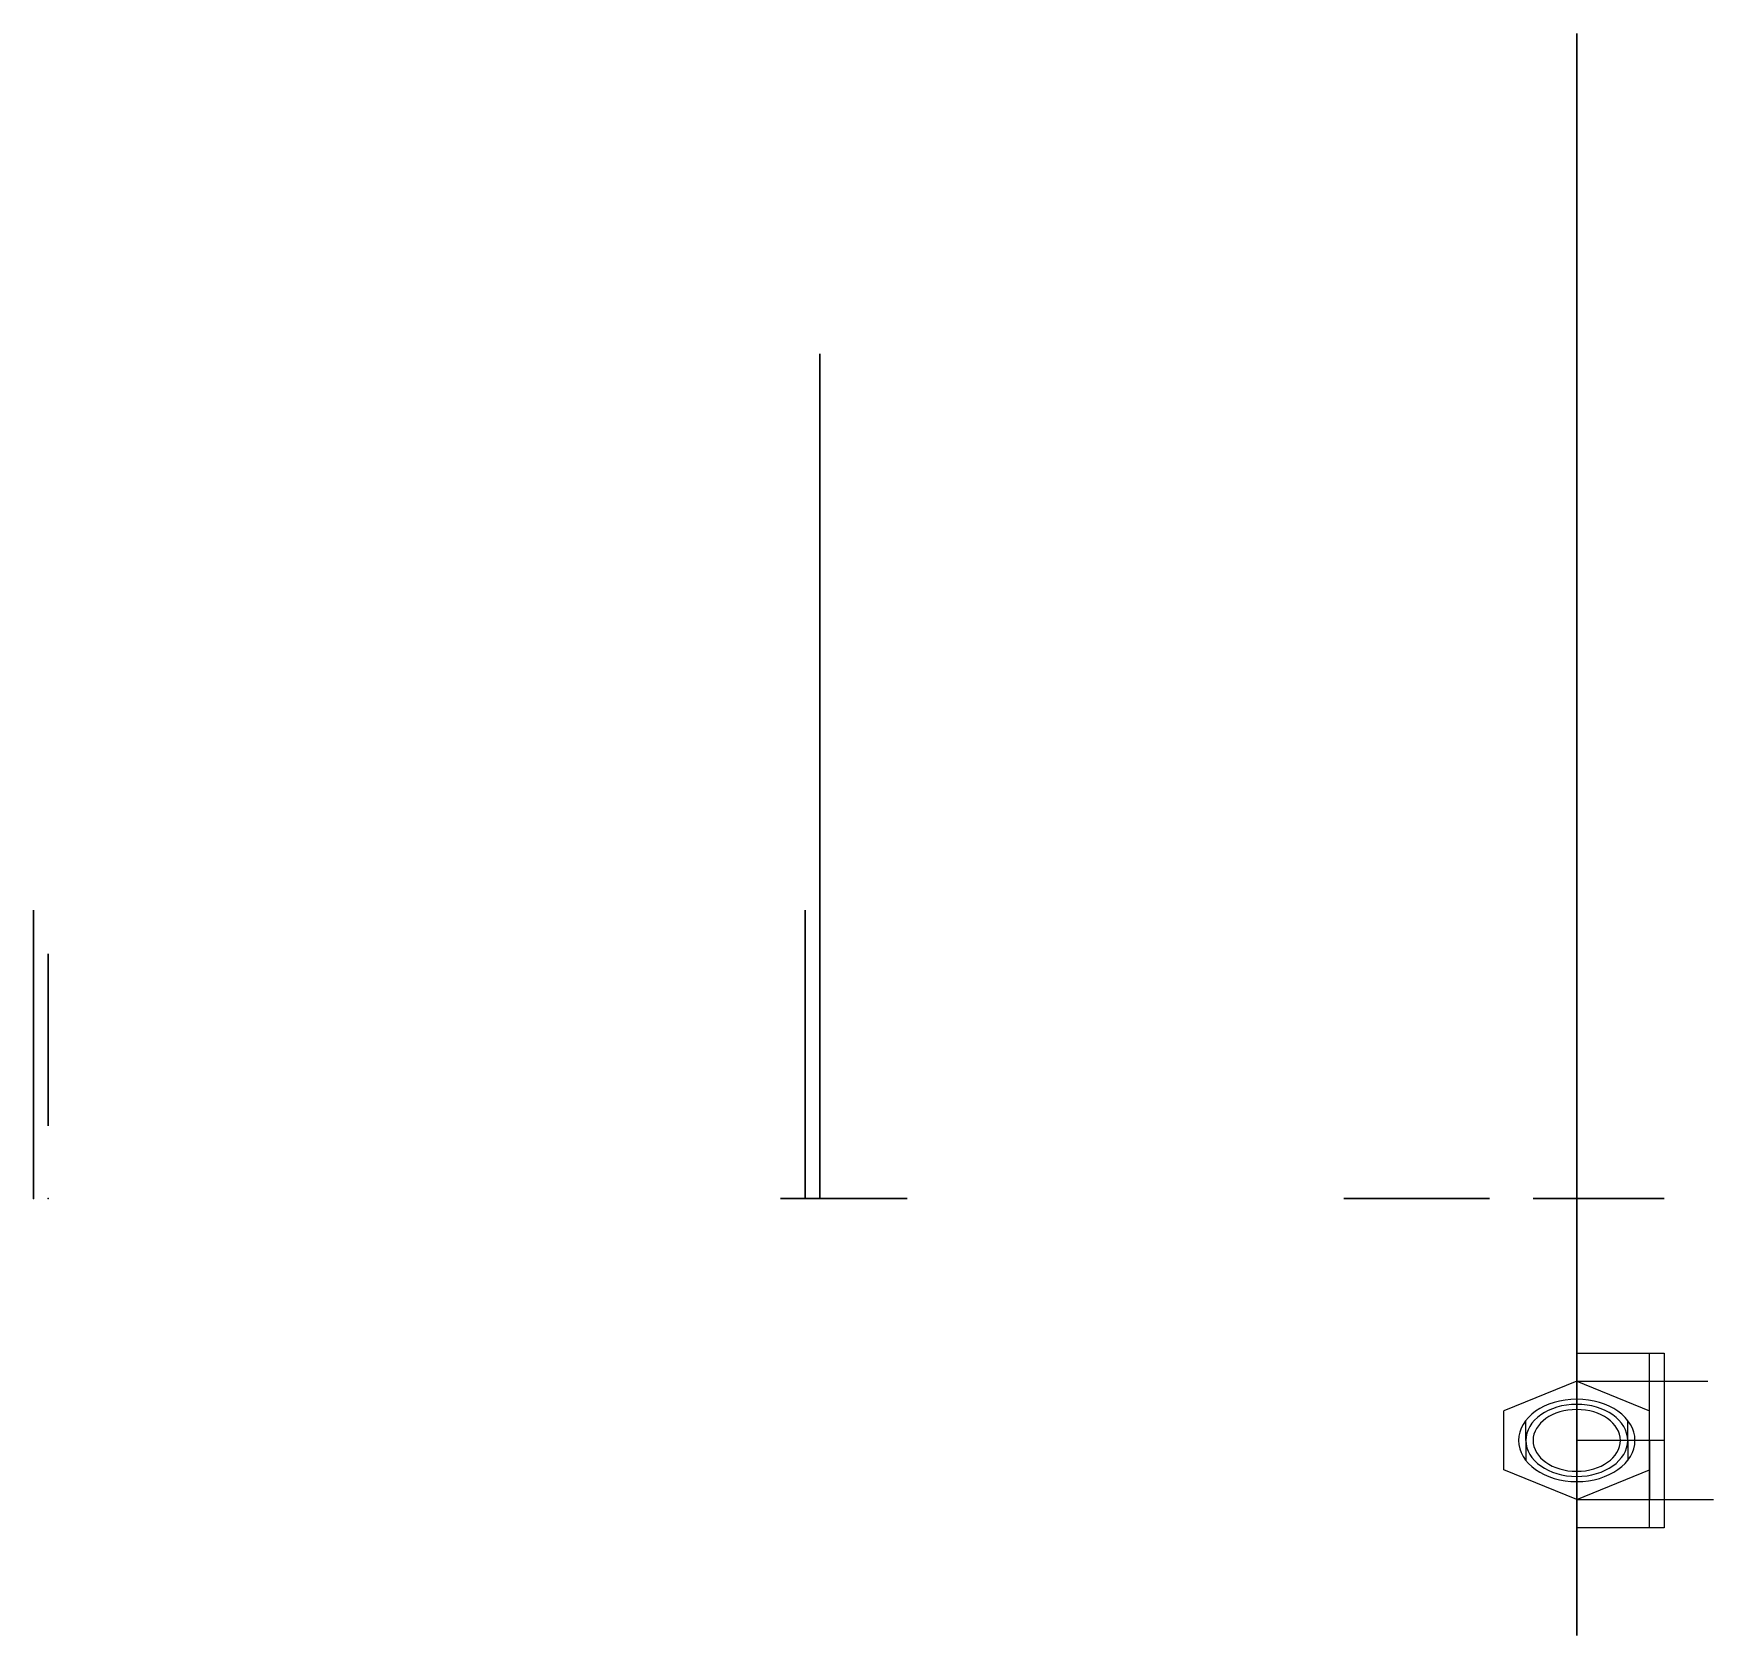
# Model space of a CAD drawing. Header units: centimetres. Extents: x -10.6 to 0.9, y -3 to 8.
import ezdxf

# ---------------------------------------------------------------- set-up
doc = ezdxf.new("R2010")
doc.units = ezdxf.units.CM
doc.header["$MEASUREMENT"] = 0
for name, color, linetype in [('Gabellichtschranke v12_Sketch1', 7, 'Continuous'), ('Gabellichtschranke v12_Sketch10', 7, 'Continuous'), ('Gabellichtschranke v12_Sketch11', 7, 'Continuous'), ('Gabellichtschranke v12_Sketch12', 7, 'Continuous'), ('Gabellichtschranke v12_Sketch13', 7, 'Continuous'), ('Gabellichtschranke v12_Sketch14', 7, 'Continuous'), ('Gabellichtschranke v12_Sketch15', 7, 'Continuous'), ('Gabellichtschranke v12_Sketch16', 7, 'Continuous'), ('Gabellichtschranke v12_Sketch17', 7, 'Continuous'), ('Gabellichtschranke v12_Sketch18', 7, 'Continuous'), ('Gabellichtschranke v12_Sketch2', 7, 'Continuous'), ('Gabellichtschranke v12_Sketch3', 7, 'Continuous'), ('Gabellichtschranke v12_Sketch4', 7, 'Continuous'), ('Gabellichtschranke v12_Sketch5', 7, 'Continuous'), ('Gabellichtschranke v12_Sketch6', 7, 'Continuous'), ('Gabellichtschranke v12_Sketch7', 7, 'Continuous'), ('Gabellichtschranke v12_Sketch8', 7, 'Continuous'), ('Gabellichtschranke v12_Sketch9', 7, 'Continuous')]:
    doc.layers.add(name, color=color, linetype=linetype)

msp = doc.modelspace()

# ---------------------------------------------------------------- linework, layer by layer
at = {"layer": 'Gabellichtschranke v12_Sketch1'}
for p, q in [((0, 8, -0.8), (0, 0, -0.8)), ((0, 8), (0, 8, -0.4)), ((0, 0, -0.4), (0, 8, -0.4)), ((0, 8, -1.2), (0, 0, -1.2)), ((0, 8, -1.2), (0, 8, -0.8)), ((0, 8), (0, 8, -1.2)), ((0, 0), (0, 8)), ((0, 0, -1.2), (0, 8, -1.2)), ((0, 0), (0, 8)), ((0, 0, -0.4), (0, 0)), ((0, 0, -0.8), (0, 0, -1.2)), ((0, 0, -1.2), (0, 0))]:
    msp.add_line(p, q, dxfattribs=at)
msp.add_point((0, 0), dxfattribs=at)
at = {"layer": 'Gabellichtschranke v12_Sketch10'}
for p, q in [((-5.2, 0, 0.1), (-5.2, 5.8, 0.1)), ((-5.2, 5.8, 0.1), (-5.2, 5.8, -0.2)), ((-5.2, 5.8, -0.2), (-5.2, 5.48, -0.2)), ((-5.2, 5.08, -0.2), (-5.2, 2.48, -0.2)), ((-5.2, 2.08, -0.2), (-5.2, 1.98, -0.2)), ((-5.2, 1.98, -0.2), (-5.2, 1.98, -0.4)), ((-5.2, 1.98, -0.2), (-5.2, 1.98, -0.4)), ((-5.2, 1.98, -0.4), (-5.2, 0, -0.4)), ((-5.2, 1.98, -0.4), (-5.2, 1.6, -0.4)), ((-5.2, 1.98, -0.4), (-5.2, 1.4, -0.075)), ((-5.2, 0), (-5.2, 1.78)), ((-5.2, 1.5, -0.3), (-5.2, 1.5, -0.175)), ((-5.2, 1.4, -0.075), (-5.2, 1, -0.075)), ((-5.2, 1.4, -0.4), (-5.2, 1.4, -0.075)), ((-5.2, 0.9, -0.175), (-5.2, 0.9, -0.275)), ((-5.2, 0.8, -0.375), (-5.2, 0.5, -0.375)), ((-5.2, 0.5, -0.375), (-5.2, 0.5, -0.325)), ((-5.2, 0.5, -0.325), (-5.2, 0.2, -0.325)), ((-5.2, 0.2, -0.375), (-5.2, 0, -0.375)), ((-5.2, 0.2, -0.325), (-5.2, 0.2, -0.375)), ((-5.2, 0, -0.375), (-5.2, 0, 0.1)), ((-5.2, 0, -0.4), (-5.2, 0))]:
    msp.add_line(p, q, dxfattribs=at)
at = {"layer": 'Gabellichtschranke v12_Sketch10', "extrusion": (-1, 0, 0)}
msp.add_circle((-0.7, -0.2, 5.2), 0.1, dxfattribs=at)
for centre, radius, start, end in [((-5.28, -0.2, 5.2), 0.2, 0, 180), ((-2.28, -0.2, 5.2), 0.2, 0, 180), ((-1.78, -0.2, 5.2), 0.2, 90, 180), ((-1.6, -0.3, 5.2), 0.1, 270, 0), ((-1.4, -0.175, 5.2), 0.1, 90, 180), ((-1, -0.175, 5.2), 0.1, 360, 90), ((-0.8, -0.275, 5.2), 0.1, 180, 270)]:
    msp.add_arc(centre, radius, start, end, dxfattribs=at)
at = {"layer": 'Gabellichtschranke v12_Sketch10'}
for p in [(-5.2, 1.4, -0.4), (-5.2, 0)]:
    msp.add_point(p, dxfattribs=at)
at = {"layer": 'Gabellichtschranke v12_Sketch11'}
for p, q in [((-5.3, 1.4, -0.525), (-5.3, 1.83, -0.525)), ((-5.3, 1.83, -0.675), (-5.3, 1.4, -0.675)), ((-5.3, 1.83, -0.525), (-5.3, 1.83, -0.675)), ((-5.3, 1.2, -0.075), (-5.3, 1.4, -0.075)), ((-5.3, 1.4, -0.075), (-5.3, 1.4, -1.125)), ((-5.3, 1.2, -1.125), (-5.3, 1.4, -1.125)), ((-5.3, 1.4, -0.075), (-5.3, 1, -0.075)), ((-5.3, 1.4, -0.375), (-5.3, 1.4, -0.525)), ((-5.3, 1, -1.125), (-5.3, 1.4, -1.125)), ((-5.3, 1.4, -0.675), (-5.3, 1.4, -0.825)), ((-5.3, 1.2, -0.075), (-5.3, 1.2, -1.125)), ((-5.3, 1, -0.475), (-5.3, 1, -0.375)), ((-5.3, 1, -0.825), (-5.3, 1, -0.725)), ((-5.3, 1, -0.725), (-5.3, 0.5, -0.725)), ((-5.3, 0.5, -0.475), (-5.3, 1, -0.475)), ((-5.3, 0.5, -0.725), (-5.3, 0.5, -0.475))]:
    msp.add_line(p, q, dxfattribs=at)
at = {"layer": 'Gabellichtschranke v12_Sketch11', "extrusion": (-1, 0, 0)}
for centre, start, end in [((-1.2, -0.825, 5.3), 180, 360), ((-1.2, -0.375, 5.3), 0, 180)]:
    msp.add_arc(centre, 0.2, start, end, dxfattribs=at)
at = {"layer": 'Gabellichtschranke v12_Sketch11'}
msp.add_point((-5.3, 0), dxfattribs=at)
at = {"layer": 'Gabellichtschranke v12_Sketch12'}
for p, q in [((-5.3, 1.98, -0.8), (-5.3, 1.98, -1)), ((-5.3, 1.4, -1.125), (-5.3, 1.98, -0.8)), ((-5.3, 1.6, -0.8), (-5.3, 1.98, -0.8)), ((-5.3, 1.78, -1.2), (-5.3, 0, -1.2)), ((-5.3, 1.5, -1.025), (-5.3, 1.5, -0.9)), ((-5.3, 1, -1.125), (-5.3, 1.4, -1.125)), ((-5.3, 0.9, -0.925), (-5.3, 0.9, -1.025)), ((-5.3, 0.5, -0.825), (-5.3, 0.8, -0.825)), ((-5.3, 0.5, -0.875), (-5.3, 0.5, -0.825)), ((-5.3, 0.2, -0.875), (-5.3, 0.5, -0.875)), ((-5.3, 0, -0.825), (-5.3, 0.2, -0.825)), ((-5.3, 0.2, -0.825), (-5.3, 0.2, -0.875)), ((-5.3, 0, -1.2), (-5.3, 0, -0.825))]:
    msp.add_line(p, q, dxfattribs=at)
at = {"layer": 'Gabellichtschranke v12_Sketch12', "extrusion": (-1, 0, 0)}
msp.add_circle((-0.7, -1, 5.3), 0.1, dxfattribs=at)
for centre, radius, start, end in [((-1.78, -1, 5.3), 0.2, 180, 270), ((-1.6, -0.9, 5.3), 0.1, 0, 90), ((-1.4, -1.025, 5.3), 0.1, 180, 270), ((-1, -1.025, 5.3), 0.1, 270, 0), ((-0.8, -0.925, 5.3), 0.1, 90, 180)]:
    msp.add_arc(centre, radius, start, end, dxfattribs=at)
at = {"layer": 'Gabellichtschranke v12_Sketch12'}
msp.add_point((-5.3, 0), dxfattribs=at)
at = {"layer": 'Gabellichtschranke v12_Sketch13'}
for p, q in [((-10.6, 1.98, -1), (-10.6, 1.98, -0.8)), ((-10.6, 1.4, -0.075), (-10.6, 1.98, -0.4)), ((-10.6, 1.98, -0.8), (-10.6, 1.4, -1.125)), ((-10.6, 1.98, -0.4), (-10.6, 1.98, -0.2)), ((-10.6, 0, -1.2), (-10.6, 1.78, -1.2)), ((-10.6, 1.78), (-10.6, 0)), ((-10.6, 1.2, -0.675), (-10.6, 1.68, -0.675)), ((-10.6, 1.68, -0.675), (-10.6, 1.68, -0.525)), ((-10.6, 1.68, -0.525), (-10.6, 1.2, -0.525)), ((-10.6, 1.4, -1.125), (-10.6, 1.2, -1.125)), ((-10.6, 1.2, -0.075), (-10.6, 1.4, -0.075)), ((-10.6, 1.2, -1.125), (-10.6, 1.2, -1.2)), ((-10.6, 1.2, -0.075), (-10.6, 1.2)), ((-10.6, 1.2, -0.525), (-10.6, 1.2, -0.075)), ((-10.6, 1.2, -1.125), (-10.6, 1.2, -0.675)), ((-10.6, 0.2, -0.325), (-10.6, 0.5, -0.325)), ((-10.6, 0.5, -0.325), (-10.6, 0.5, -0.875)), ((-10.6, 0.5, -0.875), (-10.6, 0.2, -0.875)), ((-10.6, 0.2, -0.875), (-10.6, 0.2, -0.802)), ((-10.6, 0.2, -0.398), (-10.6, 0.2, -0.325)), ((-10.6, 0, -0.398), (-10.6, 0.2, -0.398)), ((-10.6, 0.2, -0.802), (-10.6, 0, -0.802)), ((-10.6, 0, -0.802), (-10.6, 0, -1.2)), ((-10.6, 0), (-10.6, 0, -0.398))]:
    msp.add_line(p, q, dxfattribs=at)
at = {"layer": 'Gabellichtschranke v12_Sketch13', "extrusion": (1, 0, -1.22465e-16)}
for centre, start, end in [((1.78, -0.2, -10.6), 0, 90), ((1.78, -1, -10.6), 270, 360)]:
    msp.add_arc(centre, 0.2, start, end, dxfattribs=at)
at = {"layer": 'Gabellichtschranke v12_Sketch13'}
msp.add_point((-10.6, 0), dxfattribs=at)
at = {"layer": 'Gabellichtschranke v12_Sketch14'}
for p, q in [((-5.3, 0, -1.2), (-5.2, 0, -1.2)), ((-5.2, 0), (-5.3, 0)), ((-5.3, 0), (-5.3, 0, -0.375)), ((-5.2, 0, -0.825), (-5.3, 0, -0.825)), ((-5.3, 0, -0.825), (-5.3, 0, -1.2)), ((-5.3, 0, -0.375), (-5.2, 0, -0.375)), ((-5.3, 0, -0.375), (-5.3, 0, -0.85)), ((-5.2, 0, -1.3), (-4.6, 0, -1.3)), ((-4.6, 0, 0.1), (-5.2, 0, 0.1)), ((-5.2, 0, -1.2), (-5.2, 0, -1.3)), ((-5.2, 0, 0.1), (-5.2, 0)), ((-4.6, 0, -1.3), (-4.6, 0, 0.1))]:
    msp.add_line(p, q, dxfattribs=at)
at = {"layer": 'Gabellichtschranke v12_Sketch14', "extrusion": (0, -1, 0)}
for radius in [0.269, 0.225]:
    msp.add_circle((-5.2, -0.6), radius, dxfattribs=at)
msp.add_arc((-5.2, -0.6), 0.225, 270, 90, dxfattribs=at)
at = {"layer": 'Gabellichtschranke v12_Sketch14'}
msp.add_point((0, 0), dxfattribs=at)
at = {"layer": 'Gabellichtschranke v12_Sketch15'}
for p, q in [((0, 0), (0, 3.8)), ((0, 3.8), (0, 3.8, 1.2)), ((0, 3.8, 1.2), (0, -1.2, 1.2)), ((0, -1.2), (0, 0.497)), ((0, -1.2, 5), (0, 0, 5)), ((0, 0), (0, -1.2)), ((0, 0, 5), (0, 0)), ((0, 0), (0, -0.6, 0.6)), ((0, 0), (0, -1.061, -1.061)), ((0, -1.511, 0.889), (0, -0.311, -0.311)), ((0, -0.6, 0.6), (0, -1.2, 1.2)), ((0, -0.6, 0.6), (0, -1.661, -0.461)), ((0, -2.041, 0.359), (0, -0.841, -0.841)), ((0, -2.19, 0.21), (0, -0.99, -0.99)), ((0, -1.661, -0.461), (0, -1.061, -1.061)), ((0, -1.2, 1.2), (0, -1.2, 5)), ((0, -1.2, 1.2), (0, -2.261, 0.139)), ((0, -1.2, 1.2), (0, -1.2)), ((0, -2.041, 0.359), (0, -1.511, 0.889)), ((0, -1.661, -0.461), (0, -2.261, 0.139)), ((0, -2.19, 0.21), (0, -2.041, 0.359)), ((0, -2.261, 0.139), (0, -2.19, 0.21))]:
    msp.add_line(p, q, dxfattribs=at)
msp.add_point((0, 0), dxfattribs=at)
at = {"layer": 'Gabellichtschranke v12_Sketch16'}
for p, q in [((0, -1.061, -1.061), (0.6, -1.061, -1.061)), ((0, -2.261, 0.139), (0, -1.061, -1.061)), ((0.5, -1.458, -0.663), (0.5, -1.061, -1.061)), ((0.6, -1.061, -1.061), (0.6, -2.261, 0.139)), ((0, -1.254, -0.867), (-0.5, -1.458, -0.663)), ((0, -1.254, -0.867), (0.5, -1.458, -0.663)), ((0, -1.254, -0.867), (0.901, -1.254, -0.867)), ((0, -1.661, -0.461), (0, -1.254, -0.867)), ((-0.5, -1.661, -0.461), (-0.5, -1.458, -0.663)), ((0.5, -1.661, -0.461), (0.5, -1.458, -0.663)), ((-0.35, -1.661, -0.461), (-0.35, -1.524, -0.598)), ((0.35, -1.661, -0.461), (0.35, -1.524, -0.598)), ((-0.5, -1.863, -0.258), (-0.5, -1.661, -0.461)), ((-0.35, -1.661, -0.461), (-0.35, -1.798, -0.324)), ((0, -1.661, -0.461), (0, -2.067, -0.054)), ((0.6, -1.661, -0.461), (0, -1.661, -0.461)), ((0.35, -1.661, -0.461), (0.35, -1.798, -0.324)), ((0.5, -1.661, -0.461), (0.5, -1.863, -0.258)), ((0.5, -1.863, -0.258), (0.5, -1.661, -0.461)), ((0, -2.067, -0.054), (-0.5, -1.863, -0.258)), ((0, -2.067, -0.054), (0.5, -1.863, -0.258)), ((0.5, -2.261, 0.139), (0.5, -1.863, -0.258)), ((0.5, -1.863, -0.258), (0.5, -2.067, -0.054)), ((0, -2.067, -0.054), (0.939, -2.067, -0.054)), ((0.6, -2.261, 0.139), (0, -2.261, 0.139)), ((0.6, -2.261, 0.139), (0.5, -2.261, 0.139))]:
    msp.add_line(p, q, dxfattribs=at)
at = {"layer": 'Gabellichtschranke v12_Sketch16', "extrusion": (0, -0.707107, -0.707107)}
for radius in [0.4, 0.35, 0.3]:
    msp.add_circle((0, 0.849, 1.5), radius, dxfattribs=at)
at = {"layer": 'Gabellichtschranke v12_Sketch16'}
for p in [(0, -1.061, -1.061), (0, -1.661, -0.461)]:
    msp.add_point(p, dxfattribs=at)
at = {"layer": 'Gabellichtschranke v12_Sketch17'}
for p, q in [((0, 0, 1.2), (0, 3.8, 1.2)), ((0, 3.8, 1.2), (0, 3.8)), ((0, 3.8, 0.2), (0, 3.8, 0.4)), ((0, 3.8, 1), (0, 3.8, 0.8)), ((0, 3.8, 0.6), (0, -0.6, 0.6)), ((0, -0.2, 1), (0, 3.8, 1)), ((0, 3.8, 0.4), (0, 3.8, 0.8)), ((0, -0.576, 0.2), (0, 3.8, 0.2)), ((0, 3.8, 0.8), (0, -0.4, 0.8)), ((0, 3.8), (0, 0)), ((0, -0.376, 0.4), (0, 3.8, 0.4)), ((0, 3.8, 0.4), (0, -0.376, 0.4)), ((0, 3.8, 0.8), (0, -0.4, 0.8)), ((0, 1.612, 0.2), (0, 1.612, 1)), ((0, 0, 5), (0, 0, 1.2)), ((0, -1.2, 5), (0, 0, 5)), ((0, 0), (0, -1.061, -1.061)), ((0, -0.689, -0.372), (0, -0.117, 0.2)), ((0, -0.4, 5), (0, -0.2, 5)), ((0, -0.2, 5), (0, -0.2, 1)), ((0, -1, 2.812), (0, -0.2, 2.812)), ((0, -0.494, 0.282), (0, -0.376, 0.4)), ((0, -0.4, 5), (0, -0.8, 5)), ((0, -0.4, 1), (0, -0.4, 5)), ((0, -0.4, 0.8), (0, -0.4, 5)), ((0, -0.635, 0.14), (0, -0.494, 0.282)), ((0, -0.494, 0.282), (0, -0.918, 0.706)), ((0, -0.494, 0.282), (0, -0.576, 0.2)), ((0, -0.847, -0.213), (0, -0.53, -0.53)), ((0, -0.565, 0.07), (0, -0.635, 0.14)), ((0, -1.13, -0.496), (0, -0.565, 0.07)), ((0, -0.6, 5), (0, -0.6, 0.6)), ((0, -0.8, 0.588), (0, -0.612, 0.4)), ((0, -0.689, -0.372), (0, -0.972, -0.655)), ((0, -0.8, 0.824), (0, -0.8, 5)), ((0, -0.8, 5), (0, -1, 5)), ((0, -0.918, 0.706), (0, -0.8, 0.824)), ((0, -0.8, 5), (0, -0.8, 0.824)), ((0, -0.918, 0.706), (0, -1.06, 0.565)), ((0, -0.918, 0.706), (0, -1, 0.624)), ((0, -0.972, -0.655), (0, -1.007, -0.62)), ((0, -1, 5), (0, -1, 0.624)), ((0, -1.572, 0.511), (0, -1, 1.083)), ((0, -1.007, -0.62), (0, -1.13, -0.496)), ((0, -1.183, -0.797), (0, -1.007, -0.62)), ((0, -1.06, 0.565), (0, -1.13, 0.635)), ((0, -1.061, -1.061), (0, -1.413, -0.708)), ((0, -1.13, 0.635), (0, -1.696, 0.07)), ((0, -1.342, -0.637), (0, -1.183, -0.797)), ((0, -1.2, 1.2), (0, -1.2, 5)), ((0, -2.261, 0.139), (0, -1.2, 1.2)), ((0, -1.413, -0.708), (0, -1.342, -0.637)), ((0, -1.413, 0.353), (0, -1.73, 0.67)), ((0, -1.572, 0.511), (0, -1.855, 0.228)), ((0, -1.696, 0.07), (0, -1.82, 0.193)), ((0, -1.82, 0.193), (0, -1.997, 0.017)), ((0, -1.855, 0.228), (0, -1.82, 0.193)), ((0, -1.997, 0.017), (0, -1.837, -0.142)), ((0, -1.837, -0.142), (0, -1.908, -0.213)), ((0, -1.908, -0.213), (0, -2.261, 0.139))]:
    msp.add_line(p, q, dxfattribs=at)
at = {"layer": 'Gabellichtschranke v12_Sketch17', "extrusion": (-1, 0, 0)}
for centre, radius in [((-1.612, 0.2), 0.2), ((-1.612, 1), 0.2), ((-1.612, 0.2), 0.1), ((-1.612, 1), 0.1), ((0.2, 2.812), 0.2), ((0.2, 2.812), 0.1), ((0.689, -0.372), 0.2), ((0.689, -0.372), 0.1), ((1, 2.812), 0.2), ((1, 2.812), 0.1), ((1.572, 0.511), 0.2), ((1.572, 0.511), 0.1)]:
    msp.add_circle(centre, radius, dxfattribs=at)
at = {"layer": 'Gabellichtschranke v12_Sketch17'}
msp.add_point((0, 0), dxfattribs=at)
at = {"layer": 'Gabellichtschranke v12_Sketch18'}
for p, q in [((0, -1.6, -1.4), (0, 0, -1.4)), ((0, 0, -1.4), (0, 0)), ((0, 0), (0, -3)), ((0, 0, -0.7), (0, 0, -0.5)), ((0, -1.6, -0.3), (0, 0, -0.3)), ((0, 0, -0.5), (0, 0, -0.3)), ((0, 0, -0.7), (0, 0, -0.9)), ((0, 0, -1.1), (0, -1.6, -1.1)), ((0, 0, -0.9), (0, 0, -1.1)), ((0, -1.6, -0.9), (0, 0, -0.9)), ((0, -1.6, -0.5), (0, 0, -0.5)), ((0, -3), (0, -1.6)), ((0, -1.6, -1.4), (0, -1.6, -3)), ((0, -1.6, -3), (0, -3, -3)), ((0, -2.1, -3), (0, -1.9, -3)), ((0, -1.9, -1.4), (0, -1.9, -3)), ((0, -2.3, -3), (0, -2.1, -3)), ((0, -2.1, -3), (0, -2.1, -1.4)), ((0, -2.3, -3), (0, -2.5, -3)), ((0, -2.5, -3), (0, -2.5, -1.4)), ((0, -2.5, -3), (0, -2.7, -3)), ((0, -2.7, -3), (0, -2.7, -1.4)), ((0, -3), (0, -3, -1.4)), ((0, -3, -3), (0, -3))]:
    msp.add_line(p, q, dxfattribs=at)
at = {"layer": 'Gabellichtschranke v12_Sketch18', "extrusion": (1, 0, 0)}
for centre, radius in [((-0.8, -1.1), 0.2), ((-0.8, -0.3), 0.2), ((-0.8, -0.3), 0.1), ((-0.8, -1.1), 0.1), ((-1.9, -2.2), 0.2), ((-1.9, -2.2), 0.1), ((-2.378, -0.622), 0.2), ((-2.378, -0.622), 0.1), ((-2.7, -2.2), 0.2), ((-2.7, -2.2), 0.1)]:
    msp.add_circle(centre, radius, dxfattribs=at)
for radius in [0.3, 1.1, 0.9, 0.5]:
    msp.add_arc((-1.6, -1.4), radius, 90, 180, dxfattribs=at)
at = {"layer": 'Gabellichtschranke v12_Sketch18'}
msp.add_point((0, 0), dxfattribs=at)
at = {"layer": 'Gabellichtschranke v12_Sketch2'}
for p, q in [((0, 0, -1.2), (0.6, 0, -1.2)), ((0.6, 0), (0, 0)), ((0, 0), (0, 0, -1.2)), ((0.6, 0, -1.2), (0.6, 0))]:
    msp.add_line(p, q, dxfattribs=at)
at = {"layer": 'Gabellichtschranke v12_Sketch2', "extrusion": (0, -1, 0)}
for radius in [0.3, 0.25, 0.2]:
    msp.add_circle((0, -0.6), radius, dxfattribs=at)
at = {"layer": 'Gabellichtschranke v12_Sketch2'}
msp.add_point((0, 0), dxfattribs=at)
at = {"layer": 'Gabellichtschranke v12_Sketch3'}
for p, q in [((0, 8, -1.2), (0, 0, -1.2)), ((0, 1.98, -0.4), (0, 8, -0.4)), ((0, 1.98, -0.8), (0, 8, -0.8)), ((0, 1.98, -0.2), (0, 8, -0.2)), ((0, 8), (0, 8, -1.2)), ((0, 1.98, -1), (0, 8, -1)), ((0, 0), (0, 8)), ((0, 2.28, -0.2), (0, 5.28, -0.2)), ((0, 2.28, -1), (0, 5.28, -1)), ((0, 1.98, -0.2), (0, 2.28, -0.2)), ((0, 1.98, -1), (0, 2.28, -1)), ((0, 1.68, -0.6), (0, 1.98, -0.6)), ((0, 1.98, -0.6), (0, 1.98, -0.8)), ((0, 1.98, -0.4), (0, 1.98, -0.2)), ((0, 1.98, -0.6), (0, 1.98, -0.4)), ((0, 1.98, -0.8), (0, 1.98, -1)), ((0, 0.98, -0.9), (0, 1.68, -0.9)), ((0, 1.68, -0.9), (0, 1.68, -0.3)), ((0, 1.68, -0.3), (0, 0.98, -0.3)), ((0, 0.98, -0.3), (0, 0.98, -0.35)), ((0, 0.98, -0.35), (0, 0.9, -0.35)), ((0, 0.98, -0.85), (0, 0.98, -0.9)), ((0, 0.9, -0.85), (0, 0.98, -0.85)), ((0, 0.9, -0.35), (0, 0.9, -0.3)), ((0, 0.9, -0.3), (0, 0.3, -0.3)), ((0, 0.3, -0.9), (0, 0.9, -0.9)), ((0, 0.9, -0.9), (0, 0.9, -0.85)), ((0, 0.3, -0.3), (0, 0.3, -0.4)), ((0, 0.3, -0.4), (0, 0, -0.4)), ((0, 0, -0.8), (0, 0.3, -0.8)), ((0, 0.3, -0.8), (0, 0.3, -0.9)), ((0, 0, -0.4), (0, 0)), ((0, 0, -1.2), (0, 0, -0.8))]:
    msp.add_line(p, q, dxfattribs=at)
at = {"layer": 'Gabellichtschranke v12_Sketch3', "extrusion": (-1, 0, 0)}
for centre, radius in [((-5.28, -1), 0.275), ((-5.28, -0.2), 0.275), ((-5.28, -0.2), 0.2), ((-5.28, -1), 0.2), ((-5.28, -0.2), 0.1), ((-5.28, -1), 0.1), ((-2.28, -0.2), 0.275), ((-2.28, -1), 0.275), ((-2.28, -0.2), 0.2), ((-2.28, -1), 0.2), ((-2.28, -1), 0.1), ((-2.28, -0.2), 0.1)]:
    msp.add_circle(centre, radius, dxfattribs=at)
at = {"layer": 'Gabellichtschranke v12_Sketch3'}
msp.add_point((0, 0), dxfattribs=at)
at = {"layer": 'Gabellichtschranke v12_Sketch4'}
for p, q in [((-5.2, 5.48, -1), (-5.2, 5.8, -1)), ((-5.2, 5.8, -1), (-5.2, 5.8, -1.3)), ((-5.2, 5.8, -1.3), (-5.2, 0, -1.3)), ((-5.2, 2.48, -1), (-5.2, 5.08, -1)), ((-5.2, 1.98, -1), (-5.2, 2.08, -1)), ((-5.2, 1.6, -0.8), (-5.2, 1.98, -0.8)), ((-5.2, 1.98, -0.8), (-5.2, 1.98, -0.4)), ((-5.2, 1.98, -0.4), (-5.2, 1.6, -0.4)), ((-5.2, 1.98, -0.8), (-5.2, 1.98, -1)), ((-5.2, 0, -0.6), (-5.2, 1.98, -0.6)), ((-5.2, 0, -0.8), (-5.2, 1.98, -0.8)), ((-5.2, 1.4, -0.525), (-5.2, 1.68, -0.525)), ((-5.2, 1.4, -0.675), (-5.2, 1.68, -0.675)), ((-5.2, 1.68, -0.4), (-5.2, 1.68, -0.8)), ((-5.2, 1.5, -1.025), (-5.2, 1.5, -0.9)), ((-5.2, 1.5, -0.175), (-5.2, 1.5, -0.3)), ((-5.2, 1.4, -0.6), (-5.2, 1.4, -0.525)), ((-5.2, 1, -0.075), (-5.2, 1.4, -0.075)), ((-5.2, 1, -1.125), (-5.2, 1.4, -1.125)), ((-5.2, 1.4, -0.6), (-5.2, 1.4, -0.675)), ((-5.2, 1.4, -0.275), (-5.2, 1.4, -0.725)), ((-5.2, 1.4, -0.925), (-5.2, 1.4, -0.725)), ((-5.2, 1.1, -1.025), (-5.2, 1.3, -1.025)), ((-5.2, 1.1, -0.175), (-5.2, 1.3, -0.175)), ((-5.2, 1, -0.725), (-5.2, 1, -0.475)), ((-5.2, 1, -0.475), (-5.2, 1, -0.275)), ((-5.2, 0.5, -0.725), (-5.2, 1, -0.725)), ((-5.2, 1, -0.475), (-5.2, 0.5, -0.475)), ((-5.2, 1, -0.725), (-5.2, 1, -0.925)), ((-5.2, 0.9, -0.925), (-5.2, 0.9, -1.025)), ((-5.2, 0.9, -0.275), (-5.2, 0.9, -0.175)), ((-5.2, 0.5, -0.825), (-5.2, 0.8, -0.825)), ((-5.2, 0.5, -0.375), (-5.2, 0.8, -0.375)), ((-5.2, 0.2, -0.325), (-5.2, 0.5, -0.325)), ((-5.2, 0.5, -0.875), (-5.2, 0.2, -0.875)), ((-5.2, 0.5, -0.6), (-5.2, 0.5, -0.725)), ((-5.2, 0.5, -0.475), (-5.2, 0.5, -0.375)), ((-5.2, 0.5, -0.475), (-5.2, 0.5, -0.725)), ((-5.2, 0.5, -0.725), (-5.2, 0.5, -0.825)), ((-5.2, 0.5, -0.325), (-5.2, 0.5, -0.875)), ((-5.2, 0, -0.6), (-5.2, 0.2, -0.6)), ((-5.2, 0.2, -0.6), (-5.2, 0.2, -0.875)), ((-5.2, 0.2, -0.6), (-5.2, 0.2, -0.325)), ((-5.2, 0.2, -0.875), (-5.2, 0.2, -0.325)), ((-5.2, 0, -1.3), (-5.2, 0, -0.8)), ((-5.2, 0, -0.4), (-5.2, 0, -0.8))]:
    msp.add_line(p, q, dxfattribs=at)
at = {"layer": 'Gabellichtschranke v12_Sketch4', "extrusion": (-1, 0, 0)}
for centre, radius, start, end in [((-5.28, -1, 5.2), 0.2, 180, 360), ((-2.28, -1, 5.2), 0.2, 180, 0), ((-1.6, -0.9, 5.2), 0.1, 0, 90), ((-1.6, -0.3, 5.2), 0.1, 270, 0), ((-1.4, -0.175, 5.2), 0.1, 90, 180), ((-1.4, -1.025, 5.2), 0.1, 180, 270), ((-1.3, -0.925, 5.2), 0.1, 180, 270), ((-1.3, -0.275, 5.2), 0.1, 90, 180), ((-1.1, -0.925, 5.2), 0.1, 270, 0), ((-1.1, -0.275, 5.2), 0.1, 360, 90), ((-1, -1.025, 5.2), 0.1, 270, 0), ((-1, -0.175, 5.2), 0.1, 360, 90), ((-0.8, -0.925, 5.2), 0.1, 90, 180), ((-0.8, -0.275, 5.2), 0.1, 180, 270)]:
    msp.add_arc(centre, radius, start, end, dxfattribs=at)
at = {"layer": 'Gabellichtschranke v12_Sketch4'}
for p in [(-5.2, 1.98, -0.4), (-5.2, 1.5, -0.075), (-5.2, 1.4, -1.025), (-5.2, 1.4, -0.175), (-5.2, 1, -0.175), (-5.2, 1, -1.025), (-5.2, 0.9, -1.125), (-5.2, 0.9, -0.375), (-5.2, 0.9, -0.825), (-5.2, 0.9, -0.075), (-5.2, 0)]:
    msp.add_point(p, dxfattribs=at)
at = {"layer": 'Gabellichtschranke v12_Sketch5'}
for p, q in [((-5.2, 0, 0.1), (-5.2, 0, -1.3)), ((-5.2, 0, -1.3), (-4.6, 0, -1.3)), ((-4.6, 0, 0.1), (-5.2, 0, 0.1)), ((-4.6, 0, -1.3), (-4.6, 0, 0.1))]:
    msp.add_line(p, q, dxfattribs=at)
at = {"layer": 'Gabellichtschranke v12_Sketch5', "extrusion": (0, -1, 0)}
msp.add_circle((-5.2, -0.6), 0.225, dxfattribs=at)
at = {"layer": 'Gabellichtschranke v12_Sketch5'}
msp.add_point((0, 0), dxfattribs=at)
at = {"layer": 'Gabellichtschranke v12_Sketch6'}
for p, q in [((-1.2, 0, -1.3), (-0.6, 0, -1.3)), ((-0.6, 0, 0.1), (-1.2, 0, 0.1)), ((-1.2, 0, 0.1), (-1.2, 0, -0.4)), ((-1.2, 0, -0.8), (-1.2, 0, -1.3)), ((-0.6, 0, -1.3), (-0.6, 0, 0.1))]:
    msp.add_line(p, q, dxfattribs=at)
at = {"layer": 'Gabellichtschranke v12_Sketch6', "extrusion": (0, -1, 0)}
msp.add_circle((-1.2, -0.6), 0.4, dxfattribs=at)
msp.add_arc((-1.2, -0.6), 0.2, 270, 90, dxfattribs=at)
at = {"layer": 'Gabellichtschranke v12_Sketch6'}
msp.add_point((0, 0), dxfattribs=at)
at = {"layer": 'Gabellichtschranke v12_Sketch7'}
for p, q in [((-10.5, 1.4, -0.675), (-10.5, 1.68, -0.675)), ((-10.5, 1.68, -0.675), (-10.5, 1.68, -0.525)), ((-10.5, 1.68, -0.525), (-10.5, 1.4, -0.525)), ((-10.5, 1.4, -0.475), (-10.5, 1.4, -0.175)), ((-10.5, 1.4, -0.925), (-10.5, 1.4, -0.675)), ((-10.5, 1.4, -0.525), (-10.5, 1.4, -0.275)), ((-10.5, 1.4, -0.175), (-10.5, 1, -0.175)), ((-10.5, 1, -0.475), (-10.5, 1.4, -0.475)), ((-10.5, 1.1, -1.025), (-10.5, 1.3, -1.025)), ((-10.5, 1.3, -0.175), (-10.5, 1.1, -0.175)), ((-10.5, 1.2, -1.025), (-10.5, 1.2, -0.825)), ((-10.5, 1.2, -0.175), (-10.5, 1.2, -0.375)), ((-10.5, 1, -0.475), (-10.5, 0.5, -0.475)), ((-10.5, 0.5, -0.725), (-10.5, 1, -0.725)), ((-10.5, 1, -0.275), (-10.5, 1, -0.475)), ((-10.5, 1, -0.725), (-10.5, 1, -0.925)), ((-10.5, 1, -0.175), (-10.5, 1, -0.475)), ((-10.5, 0.5, -0.475), (-10.5, 0.5, -0.725))]:
    msp.add_line(p, q, dxfattribs=at)
at = {"layer": 'Gabellichtschranke v12_Sketch7', "extrusion": (1, 0, -1.22465e-16)}
for centre in [(1.2, -0.825, -10.5), (1.2, -0.375, -10.5)]:
    msp.add_circle(centre, 0.2, dxfattribs=at)
for centre, start, end in [((1.3, -0.925, -10.5), 270, 0), ((1.3, -0.275, -10.5), 360, 90), ((1.1, -0.925, -10.5), 180, 270), ((1.1, -0.275, -10.5), 90, 180)]:
    msp.add_arc(centre, 0.1, start, end, dxfattribs=at)
at = {"layer": 'Gabellichtschranke v12_Sketch7'}
msp.add_point((-10.5, 0), dxfattribs=at)
at = {"layer": 'Gabellichtschranke v12_Sketch8'}
for p, q in [((-5.2, 1.68, -0.525), (-5.2, 1.68, -0.675)), ((-5.2, 1.4, -0.525), (-5.2, 1.68, -0.525)), ((-5.2, 1.68, -0.675), (-5.2, 1.4, -0.675)), ((-5.2, 1.4, -0.675), (-5.2, 1.4, -0.925)), ((-5.2, 1.4, -0.275), (-5.2, 1.4, -0.525)), ((-5.2, 1.4, -0.525), (-5.2, 1.2, -0.525)), ((-5.2, 1.4, -0.675), (-5.2, 1.2, -0.675)), ((-5.2, 1.3, -1.025), (-5.2, 1.1, -1.025)), ((-5.2, 1.1, -0.175), (-5.2, 1.3, -0.175)), ((-5.2, 1.2, -1.025), (-5.2, 1.2, -0.825)), ((-5.2, 1.2, -0.175), (-5.2, 1.2, -0.375)), ((-5.2, 1.2, -0.175), (-5.2, 1.2, -1.025)), ((-5.2, 1, -0.725), (-5.2, 0.5, -0.725)), ((-5.2, 0.5, -0.475), (-5.2, 1, -0.475)), ((-5.2, 1, -0.475), (-5.2, 1, -0.275)), ((-5.2, 1, -0.925), (-5.2, 1, -0.725)), ((-5.2, 0.5, -0.725), (-5.2, 0.5, -0.475))]:
    msp.add_line(p, q, dxfattribs=at)
at = {"layer": 'Gabellichtschranke v12_Sketch8', "extrusion": (-1, 0, 0)}
for centre in [(-1.2, -0.375, 5.2), (-1.2, -0.825, 5.2)]:
    msp.add_circle(centre, 0.2, dxfattribs=at)
for centre, start, end in [((-1.3, -0.275, 5.2), 90, 180), ((-1.3, -0.925, 5.2), 180, 270), ((-1.1, -0.275, 5.2), 360, 90), ((-1.1, -0.925, 5.2), 270, 0)]:
    msp.add_arc(centre, 0.1, start, end, dxfattribs=at)
at = {"layer": 'Gabellichtschranke v12_Sketch8'}
msp.add_point((-5.2, 0), dxfattribs=at)
at = {"layer": 'Gabellichtschranke v12_Sketch9'}
for p, q in [((-5.2, 5.48, -1), (-5.2, 5.8, -1)), ((-5.2, 5.8, -1), (-5.2, 5.8, -1.3)), ((-5.2, 5.8, -1.3), (-5.2, 0, -1.3)), ((-5.2, 2.48, -1), (-5.2, 5.08, -1)), ((-5.2, 1.98, -1), (-5.2, 2.08, -1)), ((-5.2, 1.98, -0.8), (-5.2, 1.98, -1)), ((-5.2, 1.6, -0.8), (-5.2, 1.98, -0.8)), ((-5.2, 1.98, -0.8), (-5.2, 0, -0.8)), ((-5.2, 1.98, -1), (-5.2, 1.98, -0.8)), ((-5.2, 1.98, -1), (-5.2, 1.78, -1)), ((-5.2, 0, -1.2), (-5.2, 1.78, -1.2)), ((-5.2, 1.5, -1.025), (-5.2, 1.5, -0.9)), ((-5.2, 1, -1.125), (-5.2, 1.4, -1.125)), ((-5.2, 0.9, -0.925), (-5.2, 0.9, -1.025)), ((-5.2, 0.5, -0.825), (-5.2, 0.8, -0.825)), ((-5.2, 0.2, -0.875), (-5.2, 0.5, -0.875)), ((-5.2, 0.5, -0.875), (-5.2, 0.5, -0.825)), ((-5.2, 0, -0.825), (-5.2, 0.2, -0.825)), ((-5.2, 0.2, -0.825), (-5.2, 0.2, -0.875)), ((-5.2, 0, -1.3), (-5.2, 0, -0.825)), ((-5.2, 0, -0.8), (-5.2, 0, -1.2))]:
    msp.add_line(p, q, dxfattribs=at)
at = {"layer": 'Gabellichtschranke v12_Sketch9', "extrusion": (-1, 0, 0)}
msp.add_circle((-0.7, -1, 5.2), 0.1, dxfattribs=at)
for centre, radius, start, end in [((-5.28, -1, 5.2), 0.2, 180, 360), ((-2.28, -1, 5.2), 0.2, 180, 0), ((-1.78, -1, 5.2), 0.2, 180, 270), ((-1.6, -0.9, 5.2), 0.1, 0, 90), ((-1.4, -1.025, 5.2), 0.1, 180, 270), ((-1, -1.025, 5.2), 0.1, 270, 0), ((-0.8, -0.925, 5.2), 0.1, 90, 180)]:
    msp.add_arc(centre, radius, start, end, dxfattribs=at)
at = {"layer": 'Gabellichtschranke v12_Sketch9'}
msp.add_point((-5.2, 0), dxfattribs=at)

doc.saveas('drawing.dxf')
